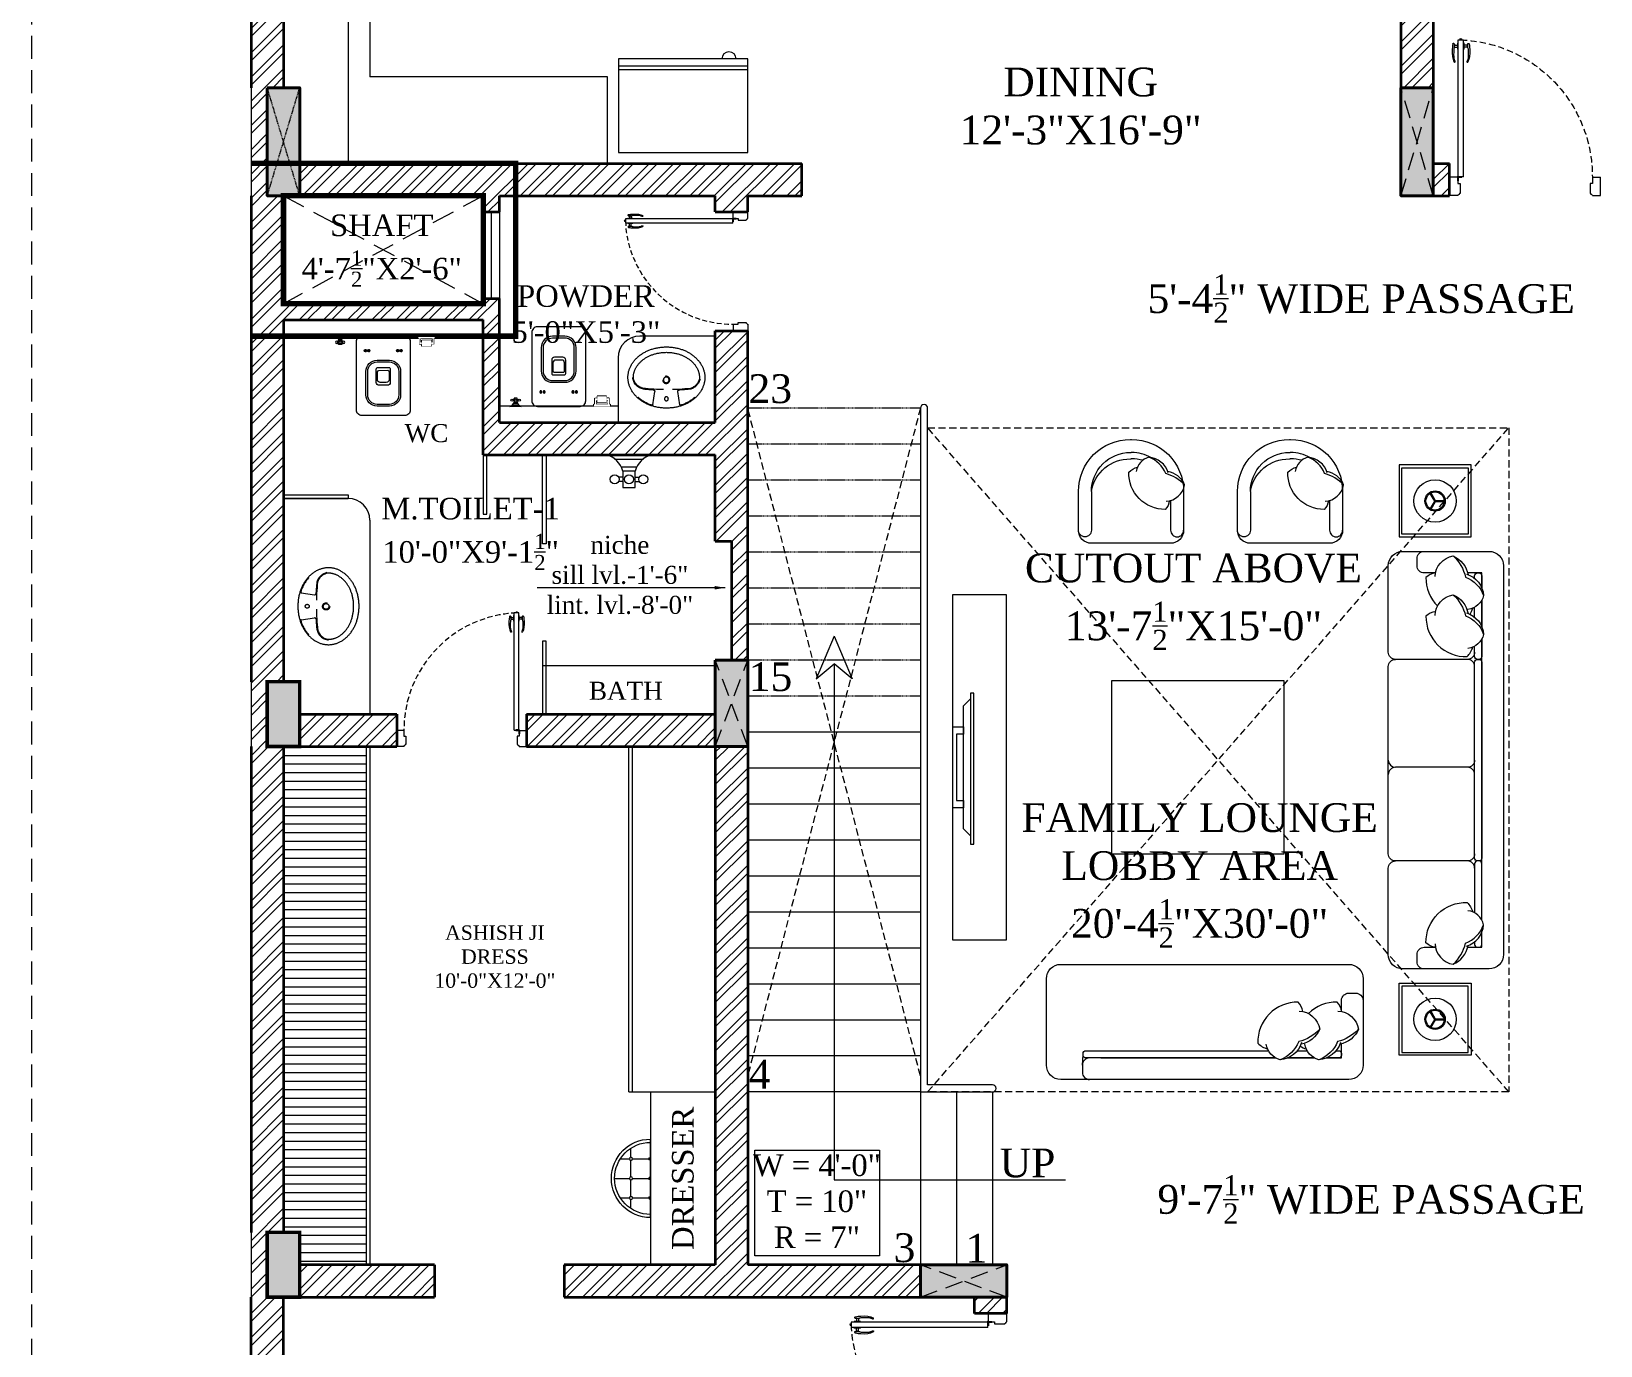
# Model space of a CAD drawing. Header units: inches. Extents: x -61 to 4103, y -308 to 989.
# Drawn here: x -61.1 to 375, y 253.7 to 618.9 of the extents above; entities that cross this region are included whole.
import ezdxf

# ---------------------------------------------------------------- set-up
doc = ezdxf.new("R2010")
doc.units = ezdxf.units.IN
doc.set_wipeout_variables(frame=1)
for name, pattern in [('$0$$0$$0$HIDDEN', [9.525, 6.35, -3.175]), ('$2$$0$HIDDEN', [0.375, 0.25, -0.125]), ('AR-01-R0-COLUMN LAYOUT$0$$0$HIDDEN', [0.375, 0.25, -0.125]), ('AR-01-R0-COLUMN LAYOUT$0$$2$$0$HIDDEN', [0.375, 0.25, -0.125]), ('AR-01-R0-COLUMN LAYOUT$0$HIDDEN', [9.525, 6.35, -3.175]), ('HIDDEN', [0.375, 0.25, -0.125])]:
    doc.linetypes.add(name, pattern=pattern)
doc.layers.get('0').update_dxf_attribs({"lineweight": 0})
for name, color, linetype, lineweight in [('A-DOOR', 34, 'Continuous', 13), ('A-FIXTURE', 30, 'Continuous', 13), ('A-HATCH', 8, 'Continuous', 0), ('A-HIDDEN', 8, '$2$$0$HIDDEN', 9), ('A-RAILING', 120, 'Continuous', 13), ('A-SITE TOP VIEW', 7, 'Continuous', 0), ('A-STAIR', 5, 'Continuous', 9), ('A-TEXT', 2, 'Continuous', 13), ('A-TEXT AREA', 2, 'Continuous', 13), ('A-WALL', 1, 'Continuous', 35), ('A-WINDOW', 4, 'Continuous', 9), ('AR-01-R0-COLUMN LAYOUT$0$A-COMMON WALL', 1, 'Continuous', 0), ('AR-01-R0-COLUMN LAYOUT$0$A-HIDDEN', 8, 'AR-01-R0-COLUMN LAYOUT$0$$2$$0$HIDDEN', 9), ('AR-01-R0-COLUMN LAYOUT$0$S-BEAM PLINTH', 3, 'AR-01-R0-COLUMN LAYOUT$0$HIDDEN', 9), ('AR-01-R0-COLUMN LAYOUT$0$S-COLUMN FIRST FLOOR', 6, 'Continuous', 40), ('AR-01-R0-COLUMN LAYOUT$0$S-COLUMN GROUND FLOOR', 6, 'Continuous', 40), ('AR-01-R0-COLUMN LAYOUT$0$S-COLUMN HATCH FIRST FLOOR', 8, 'Continuous', 9), ('AR-01-R0-COLUMN LAYOUT$0$S-COLUMN HATCH GROUND FLOOR', 8, 'Continuous', 9), ('AR-01-R0-COLUMN LAYOUT$0$S-COLUMN HATCH SECOND FLOOR', 8, 'Continuous', 9), ('AR-01-R0-COLUMN LAYOUT$0$S-COLUMN S.F. HIDDEN', 8, 'AR-01-R0-COLUMN LAYOUT$0$$0$HIDDEN', 9), ('AR-01-R0-COLUMN LAYOUT$0$S-COLUMN TERRACE FLOOR HIDDEN', 8, 'AR-01-R0-COLUMN LAYOUT$0$$0$HIDDEN', 9)]:
    doc.layers.add(name, color=color, linetype=linetype, lineweight=lineweight)
doc.layers.add('A-FURNITURE', color=35, linetype='Continuous', lineweight=13, true_color=0xab6a54)
doc.styles.get("Standard").update_dxf_attribs({"font": 'arial.ttf', "height": 9})
doc.styles.add('STYLE1', font='romantic.ttf', dxfattribs={"height": 6})
doc.dimstyles.get("Standard").update_dxf_attribs({"dimtxt": 18, "dimasz": 6, "dimexe": 0, "dimexo": 6, "dimgap": 0.09, "dimtad": 0, "dimtih": 1, "dimtoh": 1, "dimdec": 1, "dimzin": 0, "dimdsep": 46, "dimlunit": 4, "dimtxsty": 'Standard', "dimblk": 'OBLIQUE', "dimcen": 0.09, "dimclrd": 256, "dimclre": 256, "dimclrt": 256, "dimadec": 0, "dimazin": 0, "dimtfac": 1, "dimtdec": 1, "dimtofl": 0, "dimtmove": 1, "dimatfit": 3, "dimfxl": 1, "dimtolj": 1, "dimtzin": 0, "dimlwd": -1, "dimlwe": -1, "dimarcsym": 0})

# ---------------------------------------------------------------- blocks, each defined once
blk = doc.blocks.new('handle_')
for p, q in [((-0.75, 0), (0.75, 0)), ((-3.84, -0.87), (-3.85, -0.92)), ((-0.75, -0.13), (-0.75, 0)), ((-0.75, -0.13), (0.75, -0.13)), ((-0.31, -0.13), (-0.31, -0.13)), ((0.3, -0.96), (-0.3, -0.96)), ((-0.29, -0.15), (0.29, -0.15)), ((-0.25, -0.9), (-0.25, -0.15)), ((-0.25, -0.9), (0.25, -0.9)), ((0.25, -0.9), (0.25, -0.15)), ((0.3, -0.96), (0.34, -0.95)), ((0.31, -0.13), (0.31, -0.13)), ((0.65, -1.05), (0.65, -1.23)), ((0.75, -0.13), (0.75, 0))]:
    blk.add_line(p, q)
for centre, radius, start, end in [((-3.78, -0.93), 0.0769, 167.6781, 262.0686), ((-3.77, -0.88), 0.0769, 88.2493, 167.6781), ((-0.3, -1.42), 0.464, 90.2821, 130.7273), ((-0.29, -0.13), 0.0185, 180, 270), ((-0.25, -0.96), 0.0532, 90, 180), ((0.25, -0.96), 0.0532, 0, 90), ((0.29, -0.13), 0.0185, 270, 360), ((0.42, -1.42), 0.478, 67.3956, 98.7522), ((0.57, -1.23), 0.0769, 278.1759, 360), ((0.57, -1.05), 0.0769, 360, 67.3956)]:
    blk.add_arc(centre, radius, start, end)
for points, knots in [([(0.58, -1.31), (0.24, -1.36), (-0.53, -1.5), (-2.81, -1.58), (-3.62, -1.04), (-3.78, -1.01), (-3.79, -1.01)], [0.064651, 0.064651, 0.064651, 0.064651, 0.450521, 1.832326, 2.246212, 2.27179, 2.27179, 2.27179, 2.27179]), ([(-0.6, -1.07), (-0.61, -1.07), (-0.62, -1.07), (-0.77, -1.09), (-0.93, -1.1), (-2.42, -1.12), (-2.75, -1.11), (-3.06, -1.04), (-3.11, -1.02), (-3.21, -0.99), (-3.25, -0.97), (-3.37, -0.91), (-3.43, -0.88), (-3.56, -0.84), (-3.61, -0.82), (-3.7, -0.81), (-3.73, -0.81), (-3.77, -0.81)], [0.667145, 0.667145, 0.667145, 0.667145, 0.681098, 0.681098, 1.004571, 1.004571, 1.651515, 1.651515, 1.812419, 1.812419, 1.988171, 1.988171, 2.163922, 2.163922, 2.251194, 2.251194, 2.323653, 2.323653, 2.323653, 2.323653])]:
    blk.add_open_spline(points, degree=3, knots=knots)
blk = doc.blocks.new("d3'")
at = {"layer": 'A-DOOR'}
for p, q in [((-2.58, 37.09), (-2.58, 37.43)), ((-3.36, 4.49), (-3.36, 37.09)), ((-2.11, 37.09), (-3.36, 37.09)), ((-2.11, 4.49), (-2.11, 37.09)), ((-36, 0), (-36, 4.4)), ((-34.03, 4.4), (-36, 4.4)), ((-34.03, 4.4), (-34.03, 2.9)), ((-3.36, 4.49), (-2.11, 4.49)), ((-2.03, 4.4), (-2.03, 2.9)), ((-2, 4.4), (0, 4.4)), ((-0.75, 4.4), (-0.75, 4.4)), ((-0.75, 4.4), (-0.75, 4.4)), ((0, 0), (0, 4.4)), ((-34.03, 0), (-36, 0)), ((-34.03, 2.9), (-33.53, 2.9)), ((-34.03, 0.14), (-34.03, 0)), ((-33.53, 0.5), (-33.67, 0.5)), ((-33.53, 2.9), (-33.53, 0.5)), ((-2.03, 2.9), (-2.53, 2.9)), ((-2.53, 2.9), (-2.53, 0.5)), ((-2.53, 0.5), (-2.4, 0.5)), ((-2.03, 0.14), (-2.03, 0)), ((-2.03, 0), (0, 0))]:
    blk.add_line(p, q, dxfattribs=at)
at = {"layer": 'A-DOOR', "lineweight": -3}
for p, q in [((-35.5, 4.4), (-35.5, 4.4)), ((-2.08, 4.49), (-2.95, 4.49)), ((-2.95, 4.47), (-2.95, 4.49)), ((-2.08, 4.47), (-2.95, 4.47)), ((-2.02, 4.41), (-2.02, 3.54)), ((-2, 4.41), (-2, 3.54)), ((-2.02, 3.54), (-2, 3.54))]:
    blk.add_line(p, q, dxfattribs=at)
blk.add_circle((-2.02, 4.47), 0.0663, dxfattribs=at)
at = {"layer": 'A-DOOR'}
for centre, radius, start, end in [((-2.58, 37.09), 0.337, 90, 180), ((-34.03, 0.5), 0.362, 270, 0), ((-2.03, 0.5), 0.362, 180, 270)]:
    blk.add_arc(centre, radius, start, end, dxfattribs=at)
at = {"layer": 'A-DOOR', "linetype": 'HIDDEN', "ltscale": 6}
blk.add_arc((-1.47, 4.55), 32.56, 92.2361, 180.2684, dxfattribs=at)
at = {"layer": 'A-DOOR', "extrusion": (0, 0, -1), "zscale": -1, "rotation": 90}
blk.add_blockref('handle_', (3.36, 35.59), dxfattribs=at)
at = {"layer": 'A-DOOR', "rotation": 90}
blk.add_blockref('handle_', (-2.11, 35.59), dxfattribs=at)
blk = doc.blocks.new('A$C60161C00')
for p, q in [((5.45, 19.29), (5.45, 16.78)), ((10.89, 21.79), (10.89, 0)), ((10.89, 20.9), (10.89, 16.78)), ((2.5, 16.34), (5.01, 16.34)), ((5.45, 15.9), (5.45, 11.33)), ((5.88, 16.34), (10.46, 16.34)), ((10.89, 15.9), (10.89, 11.33)), ((0.89, 10.89), (5.01, 10.89)), ((5.45, 10.46), (5.45, 5.88)), ((5.88, 10.89), (10.46, 10.89)), ((10.89, 10.46), (10.89, 5.88)), ((2.5, 5.45), (5.01, 5.45)), ((5.45, 5.01), (5.45, 2.5)), ((5.88, 5.45), (10.46, 5.45)), ((10.89, 5.01), (10.89, 0.89))]:
    blk.add_line(p, q)
for centre in [(5.45, 16.34), (5.45, 10.89), (5.45, 5.45)]:
    blk.add_circle(centre, 0.436)
for centre, radius in [((10.89, 10.89), 10.89), ((10.89, 10.89), 10.01), ((10.89, 16.34), 0.436), ((10.89, 10.89), 0.436), ((10.89, 5.45), 0.436)]:
    blk.add_arc(centre, radius, 90, 270)
blk = doc.blocks.new('A$C067A41F5')
for p, q in [((117, 200.6), (116.81, 197.6)), ((19, 187.99), (16.18, 187.99)), ((19, 187.73), (16.18, 187.73)), ((18.89, 187.92), (20.3, 190.37)), ((18.89, 187.8), (20.3, 185.35)), ((19.11, 187.8), (20.52, 190.24)), ((19.11, 187.92), (20.52, 185.48)), ((19, 43.99), (16.18, 43.99)), ((19, 43.73), (16.18, 43.73)), ((18.89, 43.92), (20.3, 46.37)), ((18.89, 43.8), (20.3, 41.35)), ((19.11, 43.8), (20.52, 46.24)), ((19.11, 43.92), (20.52, 41.48))]:
    blk.add_line(p, q)
for points in [[(127, 176.6, -0.414214), (123, 172.6), (123, 172.6, 0.317837), (123, 172.6, -0.414214), (123, 172.6), (123, 172.6, 1.186185), (123, 172.6, -0.414214), (123, 172.6), (43, 172.6, -0.414214), (39, 176.6), (39, 200.6, -0.414214), (43, 204.6), (123, 204.6, -0.414214), (127, 200.6)], [(28, 173.86, -0.414214), (32, 169.86), (32, 145.86, -0.414214), (30, 143.86, -0.414214), (32, 141.86), (32, 89.86, -0.414214), (30, 87.86, -0.414214), (32, 85.86), (32, 61.86, -0.414214), (28, 57.86), (4, 57.86, -0.414214), (0, 61.86), (0, 169.86, -0.414214), (4, 173.86)], [(6, 88.66), (6, 143.06, -0.414214), (6.8, 143.86), (7.2, 143.86, -0.414214), (8, 143.06), (8, 88.66, -0.414214), (7.2, 87.86), (6.8, 87.86, -0.414214)]]:
    blk.add_lwpolyline(points, format="xyb", close=True)
for points in [[(111.9, 198.6), (115, 198.6, 0.414214), (117, 200.6), (117, 202.6, 0.414214), (115, 204.6)], [(40.27, 190.62, -0.14773), (46.12, 194.06, -0.213343), (51.28, 199.1, -0.178662)], [(46.53, 196.6), (45.8, 196.6, -0.414214), (45, 197.4), (45, 197.8, -0.414214), (45.8, 198.6)], [(49.21, 198.6), (45, 198.6), (45, 194.67, -0.414214)], [(45.31, 194.33, -0.306663), (51.28, 199.1, -0.30633), (55.17, 194.75, 0.872847)], [(45.8, 198.6), (49.21, 198.6, -0.414214)], [(51.05, 190.62, -0.14773), (56.89, 194.06, -0.213343), (62.05, 199.1, -0.178662)], [(52.53, 198.6), (59.98, 198.6, -0.414214)], [(57.3, 196.6), (54.55, 196.6, -0.414214)], [(56.08, 194.33, -0.306663), (62.05, 199.1, -0.30633), (65.95, 194.75, 0.872847)], [(63.31, 198.6), (116.01, 198.6, -0.414214), (116.81, 197.8), (116.81, 197.4, -0.414214), (116.01, 196.6), (65.32, 196.6, -0.414214)], [(46, 185.58, -0.356772), (40.27, 190.62, -0.249542), (45.47, 194.78, 9.61688)], [(56.78, 185.58, -0.356772), (51.05, 190.62, -0.249542), (56.24, 194.78, 9.61688)], [(56.48, 195.32, 0.071865), (54.8, 196.1, -7.115464)], [(55.77, 185.7, 0.165541), (57.01, 183.06, 0.425989), (68.24, 194.52, 0.121523), (65.57, 196.1, -7.115464)], [(45, 185.7), (45, 182.6, -0.414214), (43, 180.6), (41, 180.6, -0.414214), (39, 182.6)], [(45, 185.7, 0.165541), (46.23, 183.06, 0.200231), (54.17, 186.28, 0.121523)], [(13.98, 172.59, 0.14773), (10.54, 166.74, 0.213343), (5.5, 161.58)], [(19.02, 166.86, 0.356772), (13.98, 172.59, 0.249542), (9.83, 167.4)], [(22, 173.86, -0.414214), (24, 171.86), (24, 169.86, -0.414214), (22, 167.86), (18.9, 167.86)], [(10.27, 167.55, 0.306663), (5.5, 161.58, 0.30633), (9.86, 157.69)], [(8, 166.33), (8, 167.06, 0.414214), (7.2, 167.86), (6.8, 167.86, 0.414214), (6, 167.06)], [(6, 167.06), (6, 163.65, 0.412535)], [(18.9, 167.86, -0.165541), (21.54, 166.63, -0.425989), (10.09, 155.4, -0.121523), (8.51, 158.06)], [(6, 160.33), (6, 144.66, 0.414214), (6.8, 143.86), (7.2, 143.86, 0.414214), (8, 144.66), (8, 158.31, 0.412652)], [(8, 145.86, 0.414214), (10, 143.86), (30, 143.86, 0.415249)], [(8, 141.86, -0.414214), (10, 143.86)], [(8, 119.86, 0.414214), (10, 117.86)], [(8, 115.86, -0.414214), (10, 117.86), (30, 117.86, -0.41732)], [(6, 82.17), (6, 87.06, -0.414214), (6.8, 87.86), (7.2, 87.86, -0.414214), (8, 87.06), (8, 84.18, -0.126313)], [(8, 89.86, 0.414214), (10, 87.86)], [(8, 85.86, -0.414214), (10, 87.86), (30, 87.86, -0.41732)], [(10.27, 74.95, -0.306663), (5.5, 80.91, -0.30633), (9.86, 84.81)], [(18.9, 74.63, 0.165541), (21.54, 75.87, 0.425989), (10.09, 87.1, 0.121523), (8.51, 84.43)], [(13.98, 69.91, -0.14773), (10.54, 75.75, -0.213343), (5.5, 80.91)], [(6, 71.4), (6, 78.84, -0.414747)], [(8, 76.16), (8, 73.41, -0.414599)], [(9.29, 75.34, 0.071865), (8.51, 73.66)], [(19.02, 75.64, -0.356772), (13.98, 69.91, -0.249542), (9.83, 75.1)], [(10.27, 64.17, -0.306663), (5.5, 70.14, -0.30633), (9.86, 74.03)], [(13.98, 59.13, -0.14773), (10.54, 64.98, -0.213343), (5.5, 70.14)], [(18.9, 63.86, 0.165541), (21.54, 65.09, 0.200231), (18.32, 73.03)], [(6, 68.07), (6, 63.86), (9.93, 63.86, -0.414352)], [(6, 64.66), (6, 68.07, -0.414469)], [(8, 65.39), (8, 64.66, -0.414214), (7.2, 63.86), (6.8, 63.86, -0.414214), (6, 64.66)], [(19.02, 64.86, -0.356772), (13.98, 59.13, -0.249542), (9.83, 64.33)], [(18.9, 63.86), (22, 63.86, -0.414214), (24, 61.86), (24, 59.86, -0.414214), (22, 57.86)], [(59.31, 55.62), (70.31, 55.62, -0.414214), (73.91, 52.01), (73.91, 41.19, -0.414214), (59.49, 26.77), (59.31, 26.77), (59.13, 26.77, -0.414214), (44.7, 41.19), (44.7, 52.01, -0.414214), (48.31, 55.62), (59.31, 55.62)], [(48.31, 43.72), (48.31, 52.01, 0.414214), (46.5, 53.81), (46.5, 53.81, 0.414214), (44.7, 52.01)], [(70.31, 41.19), (70.31, 52.01, -0.414214), (72.11, 53.81), (72.11, 53.81, -0.414214), (73.91, 52.01)], [(103.49, 55.62), (114.49, 55.62, -0.414214), (118.1, 52.01), (118.1, 41.19, -0.414214), (103.67, 26.77), (103.49, 26.77), (103.31, 26.77, -0.414214), (88.88, 41.19), (88.88, 52.01, -0.414214), (92.49, 55.62), (103.49, 55.62)], [(92.49, 43.72), (92.49, 52.01, 0.414214), (90.69, 53.81), (90.69, 53.81, 0.414214), (88.88, 52.01)], [(114.49, 41.19), (114.49, 52.01, -0.414214), (116.29, 53.81), (116.29, 53.81, -0.414214), (118.1, 52.01)], [(49.57, 43.92, 0.356772), (44.41, 39.37, 0.249542), (49.09, 35.63, -9.61688)], [(48.66, 43.81, -0.165541), (49.78, 46.19, -0.425989), (59.91, 35.86, -0.121523), (57.5, 34.44, 7.115464)], [(93.75, 43.92, 0.356772), (88.59, 39.37, 0.249542), (93.27, 35.63, -9.61688)], [(92.85, 43.81, -0.165541), (93.96, 46.19, -0.425989), (104.09, 35.86, -0.121523), (101.69, 34.44, 7.115464)], [(44.41, 39.37, 0.14773), (49.68, 36.27, 0.213343), (54.33, 31.73, 0.178662)], [(70.31, 41.19, -0.372719), (59.49, 32.18), (59.31, 32.18)], [(70.31, 41.19, -0.414214), (59.49, 30.37), (59.31, 30.37)], [(88.59, 39.37, 0.14773), (93.86, 36.27, 0.213343), (98.51, 31.73, 0.178662)], [(114.49, 41.19, -0.372719), (103.67, 32.18), (103.49, 32.18)], [(114.49, 41.19, -0.414214), (103.67, 30.37), (103.49, 30.37)], [(48.95, 36.03, 0.306663), (54.33, 31.73, 0.30633), (57.84, 35.65, -0.872847)], [(93.13, 36.03, 0.306663), (98.51, 31.73, 0.30633), (102.02, 35.65, -0.872847)], [(53.76, 31.8, 0.130591), (59.13, 30.37), (59.31, 30.37)], [(56.05, 32.56, 0.072384), (59.13, 32.18), (59.31, 32.18)], [(97.94, 31.8, 0.130591), (103.31, 30.37), (103.49, 30.37)], [(100.23, 32.56, 0.072384), (103.31, 32.18), (103.49, 32.18)]]:
    blk.add_lwpolyline(points, format="xyb")
for points in [[(29, 197.86), (29, 177.86), (9, 177.86), (9, 197.86)], [(28.2, 178.66), (28.2, 197.06), (9.8, 197.06), (9.8, 178.66)], [(108.92, 93.86), (108.92, 141.86), (60.92, 141.86), (60.92, 93.86)], [(29, 33.86), (29, 53.86), (9, 53.86), (9, 33.86)], [(28.2, 53.06), (28.2, 34.66), (9.8, 34.66), (9.8, 53.06)]]:
    blk.add_lwpolyline(points, close=True)
for points in [[(59.98, 198.6), (52.53, 198.6)], [(111.9, 198.6), (63.31, 198.6)], [(9.93, 167.86), (6, 167.86), (6, 163.65)], [(6, 160.33), (6, 82.17)], [(6, 78.84), (6, 71.4)]]:
    blk.add_lwpolyline(points)
for centre, radius in [((19, 187.86), 5.9), ((19, 187.86), 2.82), ((19, 187.86), 2.53), ((19, 43.86), 5.9), ((19, 43.86), 2.82), ((19, 43.86), 2.53)]:
    blk.add_circle(centre, radius)
for centre, start, end in [((30, 119.86), 270, 0), ((30, 115.86), 0, 90)]:
    blk.add_arc(centre, 2, start, end)
blk = doc.blocks.new('AK-BASE PLANS$0$$0$$0$aalisie dot')
at = {"ltscale": 0.6}
for p, q in [((326403.3, 156595.6), (326409.2, 156595.6)), ((326406.4, 156598.9), (326406.4, 156592.2)), ((326410.4, 156595.6), (326416.4, 156595.6)), ((326413.6, 156598.9), (326413.6, 156592.2)), ((326472.3, 156595.6), (326478.3, 156595.6)), ((326475.4, 156598.9), (326475.4, 156592.2)), ((326479.5, 156595.6), (326485.4, 156595.6)), ((326482.6, 156598.9), (326482.6, 156592.2))]:
    blk.add_line(p, q, dxfattribs=at)
for points in [[(326399.1, 156626.5), (326490.5, 156626.5, -0.414214), (326502.5, 156614.5), (326502.5, 156468.6, -0.414214), (326490.5, 156456.6), (326399.1, 156456.6, -0.414214), (326387.1, 156468.6), (326387.1, 156614.5, -0.414214)], [(326431.4, 156575.1), (326457.7, 156575.1, -0.414214), (326481.7, 156551.1), (326481.7, 156500.8, -0.414214), (326457.7, 156476.8), (326431.4, 156476.8, -0.414214), (326407.4, 156500.8), (326407.4, 156551.1, -0.414214)], [(326431.4, 156571.3), (326457.7, 156571.3, -0.414214), (326477.9, 156551.1), (326477.9, 156500.8, -0.414214), (326457.7, 156480.7), (326431.4, 156480.7, -0.414214), (326411.3, 156500.8), (326411.3, 156551.1, -0.414214)], [(326432.7, 156559.4), (326456.6, 156559.4, -0.414214), (326459.6, 156556.4), (326459.6, 156527.5, -0.414214), (326453.6, 156521.5), (326435.7, 156521.5, -0.414214), (326429.7, 156527.5), (326429.7, 156556.4, -0.414214)], [(326435.1, 156553.4), (326454.1, 156553.5, -0.415414), (326457.1, 156550.5), (326457.1, 156533.6, -0.413014), (326451.1, 156527.6), (326438.1, 156527.6, -0.415414), (326432.1, 156533.6), (326432.1, 156550.4, -0.413014)]]:
    blk.add_lwpolyline(points, format="xyb", close=True, dxfattribs=at)
for centre in [(326406.4, 156595.6), (326413.6, 156595.6), (326475.4, 156595.6), (326482.6, 156595.6)]:
    blk.add_circle(centre, 2.41, dxfattribs=at)
blk = doc.blocks.new('AK-BASE PLANS$0$$0$$0$Health Faucet-plan')
for p, q in [((0, 50.8), (69.9, 50.8)), ((12.5, 44.4), (57.4, 44.4)), ((47.1, 31.7), (22.9, 31.7)), ((25.4, 15.9), (19.1, 15.9)), ((25.4, 9.5), (19.1, 9.5)), ((44.4, 15.9), (50.8, 15.9)), ((44.4, 9.5), (50.8, 9.5))]:
    blk.add_line(p, q)
blk.add_lwpolyline([(25.4, 25.4), (25.4, 0), (44.4, 0), (44.4, 25.4)], close=True)
for centre in [(12.7, 12.7), (34.9, 12.7), (57.2, 12.7)]:
    blk.add_circle(centre, 7.1)
for centre, start, end in [((-9.5, 15.9), 15.2551, 74.7449), ((79.4, 15.9), 105.2551, 164.7449)]:
    blk.add_arc(centre, 36.2, start, end)
blk = doc.blocks.new('AK-BASE PLANS$0$$0$$0$A$C0BFF59D6')
for p, q in [((19, 141), (75, 141)), ((56, 131), (19, 131)), ((56, 19), (19, 19)), ((19, 9), (75, 9)), ((56, 122), (56, 131)), ((75, 122), (56, 122)), ((56, 28), (56, 19)), ((75, 28), (56, 28)), ((61, 122), (61, 118)), ((61, 32), (61, 28)), ((71, 122), (71, 118)), ((71, 32), (71, 28)), ((75, 141), (75, 122)), ((75, 9), (75, 28))]:
    blk.add_line(p, q)
for points in [[(19, 150), (0, 150), (0, 0), (19, 0)], [(93, 32), (38, 32), (38, 118), (93, 118)]]:
    blk.add_lwpolyline(points, close=True)
at = {"linetype": 'Continuous'}
blk.add_wipeout([(19, 9), (75, 9), (75, 28), (71, 28), (71, 32), (93, 32), (93, 118), (38, 118), (38, 32), (61, 32), (61, 28), (56, 28), (56, 19), (19, 19), (19, 131), (56, 131), (56, 122), (61, 122), (61, 118), (71, 118), (71, 122), (75, 122), (75, 141), (19, 141), (19, 150), (0, 150), (0, 0), (19, 0)], dxfattribs=at)
blk = doc.blocks.new('AK-BASE PLANS$0$$0$$0$WA. CLOSET')
at = {"ltscale": 0.7, "extrusion": (0, 0, -1)}
for name, p, xscale, yscale, zscale, rotation in [('AK-BASE PLANS$0$$0$$0$A$C0BFF59D6', (604390.94, 687904.28), 0.0299828199204082, 0.0299828199204082, -0.0299828199204082, 359.9999767286116), ('AK-BASE PLANS$0$$0$$0$aalisie dot', (624743.16, 645475.92), 0.1299411421641707, 0.1299411421641707, -0.1299411421641707, 90)]:
    blk.add_blockref(name, p, dxfattribs=dict(at, xscale=xscale, yscale=yscale, zscale=zscale, rotation=rotation))
at = {"ltscale": 0.7, "xscale": 0.0449742297225058, "yscale": 0.0449742297225058, "zscale": 0.0449742297225058, "rotation": 270}
blk.add_blockref('AK-BASE PLANS$0$$0$$0$Health Faucet-plan', (-604393.22, 687884.1), dxfattribs=at)
blk = doc.blocks.new('DC XVS')
at = {"linetype": 'HIDDEN', "ltscale": 20}
blk.add_lwpolyline([(42965.79, -4769.5, -0.120605), (42968.95, -4770.26, -0.10507), (42971.81, -4772.61, -0.088649), (42973.64, -4775.97, -0.079738), (42974.32, -4780.16, -0.079738), (42973.66, -4784.36, -0.088649), (42971.85, -4787.73, -0.10507), (42968.99, -4790.09, -0.120605), (42965.84, -4790.87, -0.120605), (42962.69, -4790.11, -0.10507), (42959.82, -4787.75, -0.088649), (42958, -4784.39, -0.079738), (42957.32, -4780.2, -0.079738), (42957.98, -4776.01, -0.088649), (42959.79, -4772.64, -0.10507), (42962.65, -4770.27, -0.120605)], format="xyb", close=True, dxfattribs=at)
for points in [[(42966.19, -4789.36, -0.017243), (42965.84, -4789.37, -0.120605), (42963.38, -4788.78, -0.10507), (42961, -4786.82, -0.088649), (42959.42, -4783.92, -0.079738), (42958.82, -4780.2, -0.079738), (42959.41, -4776.48, -0.088649), (42960.97, -4773.57, -0.10507), (42963.34, -4771.6, -0.120605), (42965.8, -4771, -0.120605)], [(42971.32, -4772.31, -0.016805), (42971.7, -4772.76, -0.092161), (42973.52, -4776.2, -0.435128), (42973.39, -4776.43), (42969.68, -4776.98, -0.396344), (42969.27, -4776.55, 0.011856), (42969.06, -4773.81, 0.340407), (42965.81, -4770.81)], [(42971.32, -4788.06, 0.016805), (42971.7, -4787.61, 0.092161), (42973.52, -4784.17, 0.435128), (42973.39, -4783.93), (42969.68, -4783.39, 0.44775), (42969.3, -4783.66, -0.015365), (42969.02, -4786.93, -0.272514), (42966.23, -4789.54, -0.272514)]]:
    blk.add_lwpolyline(points, format="xyb", dxfattribs=at)
for centre, radius in [((42966.47, -4780.14), 0.991), ((42966.47, -4780.14), 0.789), ((42971.72, -4780.18), 0.542)]:
    blk.add_circle(centre, radius, dxfattribs=at)
for centre, radius, start, end in [((42965.51, -4774.37), 3.38, 1.2814, 85.1225), ((42908.69, -4780.33), 60.51, 353.7877, 5.7231), ((42965.4, -4785.87), 3.58, 282.7297, 343.7047)]:
    blk.add_arc(centre, radius, start, end, dxfattribs=at)
blk = doc.blocks.new('A$C06385EDA')
at = {"color": 2}
for p, q in [((0, 10), (4.17, 5)), ((11.84, 5), (0, 10)), ((0, 0), (4.17, 5)), ((11.84, 5), (0, 0))]:
    blk.add_line(p, q, dxfattribs=at)
blk = doc.blocks.new('_Oblique')
at = {"color": 0, "linetype": 'ByBlock', "lineweight": -2}
blk.add_line((-0.5, -0.5), (0.5, 0.5), dxfattribs=at)
blk = doc.blocks.new('ETJD')
at = {"layer": 'A-FIXTURE'}
for p, q in [((35.92, 0), (0, 0)), ((0, 0), (0, -26)), ((35.92, -26), (35.92, 0)), ((35.92, -2), (0, -2)), ((35.92, -3), (0, -3)), ((0, -26), (35.92, -26))]:
    blk.add_line(p, q, dxfattribs=at)
blk.add_arc((30.71, 0), 2, 0, 180, dxfattribs=at)

msp = doc.modelspace()

# ---------------------------------------------------------------- hatches: boundary and pattern name
at = {"layer": 'A-FURNITURE'}
h = msp.add_hatch(dxfattribs=at)
h.set_pattern_fill('ANSI31', color=256, scale=0.75, angle=135)
h.set_pattern_definition([(180, (-732.8932, -689.5633), (-4e-16, -2.38125), [])])
edge = h.paths.add_edge_path()
edge.add_line((9, 420.19), (32, 420.19))
edge.add_line((32, 420.19), (32, 276.19))
edge.add_line((32, 276.19), (13.5, 276.19))
edge.add_line((13.5, 276.19), (13.5, 285.19))
edge.add_line((13.5, 285.19), (9, 285.19))
edge.add_line((9, 285.19), (9, 420.19))
at = {"layer": 'A-HATCH'}
h = msp.add_hatch(dxfattribs=at)
h.set_pattern_fill('ANSI32', color=256, scale=0.5)
h.paths.add_polyline_path([(328.5, 783.19), (319.5, 783.19), (319.5, 603.19), (328.5, 603.19)])
h = msp.add_hatch(dxfattribs=at)
h.set_pattern_fill('ANSI32', color=256, scale=0.5)
h.paths.add_polyline_path([(13.5, 582.19), (153, 582.19), (153, 573.19), (138, 573.19), (138, 568.69), (129, 568.69), (129, 573.19), (69, 573.19), (69, 568.69), (64.5, 568.69), (64.5, 573.19), (13.5, 573.19)])
h = msp.add_hatch(dxfattribs=at)
h.set_pattern_fill('ANSI32', color=256, scale=0.5)
h.paths.add_polyline_path([(333, 582.19), (328.5, 582.19), (328.5, 573.19), (333, 573.19)])
h = msp.add_hatch(dxfattribs=at)
h.set_pattern_fill('ANSI32', color=256, scale=0.5)
h.paths.add_polyline_path([(40.5, 429.19), (13.5, 429.19), (13.5, 420.19), (40.5, 420.19)])
h = msp.add_hatch(dxfattribs=at)
h.set_pattern_fill('ANSI32', color=256, scale=0.5)
h.paths.add_polyline_path([(129, 429.19), (76.5, 429.19), (76.5, 420.19), (129, 420.19)])
h = msp.add_hatch(dxfattribs=at)
h.set_pattern_fill('ANSI32', color=256, scale=0.5)
h.paths.add_polyline_path([(138, 420.19), (129, 420.19), (129, 276.19), (87, 276.19), (87, 267.19), (186, 267.19), (186, 276.19), (138, 276.19)])
h = msp.add_hatch(dxfattribs=at)
h.set_pattern_fill('ANSI32', color=256, scale=0.5)
h.paths.add_polyline_path([(51, 276.19), (13.5, 276.19), (13.5, 267.19), (51, 267.19)])
h = msp.add_hatch(dxfattribs=at)
h.set_pattern_fill('ANSI32', color=256, scale=0.5)
h.paths.add_polyline_path([(210, 267.19), (201, 267.19), (201, 262.69), (210, 262.69)])
at = {"layer": 'AR-01-R0-COLUMN LAYOUT$0$S-COLUMN HATCH FIRST FLOOR', "linetype": 'ByBlock'}
h = msp.add_hatch(color=256, dxfattribs=at)
h.dxf.hatch_style = 1
h.paths.add_polyline_path([(4.5, 603.19), (13.5, 603.19), (13.5, 573.19), (4.5, 573.19)])
h = msp.add_hatch(color=256, dxfattribs=at)
h.dxf.hatch_style = 1
h.paths.add_polyline_path([(319.5, 603.19), (328.5, 603.19), (328.5, 573.19), (319.5, 573.19)])
h = msp.add_hatch(color=256, dxfattribs=at)
h.dxf.hatch_style = 1
h.paths.add_polyline_path([(129, 444.19), (138, 444.19), (138, 420.19), (129, 420.19)])
h = msp.add_hatch(color=256, dxfattribs=at)
h.dxf.hatch_style = 1
h.paths.add_polyline_path([(4.5, 438.19), (13.5, 438.19), (13.5, 420.19), (4.5, 420.19)])
h = msp.add_hatch(color=256, dxfattribs=at)
h.dxf.hatch_style = 1
h.paths.add_polyline_path([(4.5, 285.19), (13.5, 285.19), (13.5, 267.19), (4.5, 267.19)], flags=17)
h = msp.add_hatch(color=256, dxfattribs=at)
h.dxf.hatch_style = 1
h.paths.add_polyline_path([(4.5, 285.19), (13.5, 285.19), (13.5, 267.19), (4.5, 267.19)], flags=17)
h = msp.add_hatch(color=256, dxfattribs=at)
h.dxf.hatch_style = 1
h.paths.add_polyline_path([(4.5, 285.19), (13.5, 285.19), (13.5, 267.19), (4.5, 267.19)])
h = msp.add_hatch(color=256, dxfattribs=at)
h.dxf.hatch_style = 1
h.paths.add_polyline_path([(186, 276.19), (210, 276.19), (210, 267.19), (186, 267.19)])
at = {"layer": 'AR-01-R0-COLUMN LAYOUT$0$S-COLUMN HATCH GROUND FLOOR', "linetype": 'ByBlock'}
for points in [[(13.5, 603.19), (4.5, 603.19), (4.5, 573.19), (13.5, 573.19)], [(319.5, 603.19), (328.5, 603.19), (328.5, 573.19), (319.5, 573.19)], [(138, 444.19), (129, 444.19), (129, 420.19), (138, 420.19)], [(13.5, 438.19), (4.5, 438.19), (4.5, 420.19), (13.5, 420.19)], [(13.5, 285.19), (4.5, 285.19), (4.5, 267.19), (13.5, 267.19)], [(210, 276.19), (186, 276.19), (186, 267.19), (210, 267.19)]]:
    msp.add_hatch(color=256, dxfattribs=at).paths.add_polyline_path(points)
at = {"layer": 'AR-01-R0-COLUMN LAYOUT$0$S-COLUMN HATCH SECOND FLOOR', "linetype": 'ByBlock'}
h = msp.add_hatch(color=256, dxfattribs=at)
h.dxf.hatch_style = 1
h.paths.add_polyline_path([(4.5, 603.19), (13.5, 603.19), (13.5, 573.19), (4.5, 573.19)])

# ---------------------------------------------------------------- linework, layer by layer
at = {"layer": 'A-FIXTURE'}
for p, q in [((33, 783.23), (33, 606.23)), ((27, 627.19), (27, 582.19)), ((99.08, 606.23), (33, 606.23)), ((99.08, 582.19), (99.08, 606.23)), ((129, 534.19), (108, 534.19)), ((102, 528.19), (102, 510.19)), ((102, 514.69), (69, 514.69)), ((9, 489.07), (27, 489.07)), ((33, 483.07), (33, 429.19)), ((81, 442.69), (129, 442.69)), ((81, 442.69), (81, 429.19))]:
    msp.add_line(p, q, dxfattribs=at)
at = {"layer": 'A-FIXTURE', "color": 4}
for points in [[(64.5, 501.19), (64.5, 484.69), (65.5, 484.69), (65.5, 501.19)], [(82, 501.19), (82, 476.44), (81, 476.44), (81, 501.19)], [(9, 490.07), (27, 490.07), (27, 489.07), (9, 489.07)], [(82, 429.19), (82, 449.44), (81, 449.44), (81, 429.19)]]:
    msp.add_lwpolyline(points, dxfattribs=at)
at = {"layer": 'A-FIXTURE'}
for centre, start, end in [((108, 528.19), 90, 180), ((27, 483.07), 0, 90)]:
    msp.add_arc(centre, 6, start, end, dxfattribs=at)
at = {"layer": 'A-FURNITURE'}
for p, q in [((32, 420.19), (32, 276.19)), ((33, 420.19), (33, 276.19)), ((105, 324.19), (105, 420.19)), ((106, 324.19), (106, 420.19)), ((105, 324.19), (129, 324.19)), ((111, 324.19), (111, 276.19))]:
    msp.add_line(p, q, dxfattribs=at)
for points in [[(195, 462.39), (209.85, 462.39), (209.85, 366.39), (195, 366.39)], [(199.89, 393), (200.87, 393), (200.87, 435), (199.89, 435)], [(197.93, 403.17), (195, 403.17), (195, 425.6), (197.93, 425.6), (197.93, 423.65), (195.98, 423.65), (195.98, 405.13), (197.93, 405.13)]]:
    msp.add_lwpolyline(points, close=True, dxfattribs=at)
msp.add_lwpolyline([(199.89, 433.43), (199.89, 395.34), (197.93, 397.3), (197.93, 431.47), (199.89, 433.43)], dxfattribs=at)
at = {"layer": 'A-HIDDEN', "linetype": '$0$$0$$0$HIDDEN'}
for p, q in [((9, 573.19), (64.5, 543.19)), ((64.5, 573.19), (9, 543.19))]:
    msp.add_line(p, q, dxfattribs=at)
at = {"layer": 'A-RAILING'}
msp.add_lwpolyline([(206, 326.19), (188, 326.19), (188, 514.19, 1), (186, 514.19), (186, 324.19), (206, 324.19, 1)], format="xyb", close=True, dxfattribs=at)
at = {"layer": 'A-SITE TOP VIEW', "const_width": 1.5}
msp.add_lwpolyline([(0, 534.19), (73.5, 534.19), (73.5, 582.19), (0, 582.19)], dxfattribs=at)
msp.add_lwpolyline([(64.5, 543.19), (64.5, 573.19), (9, 573.19), (9, 543.19)], close=True, dxfattribs=at)
at = {"layer": 'A-STAIR', "linetype": 'HIDDEN'}
for p, q in [((186, 514.19), (138, 514.19)), ((186, 504.19), (138, 504.19)), ((186, 494.19), (138, 494.19)), ((186, 484.19), (138, 484.19)), ((186, 474.19), (138, 474.19)), ((186, 464.19), (138, 464.19)), ((186, 454.19), (138, 454.19)), ((186, 444.19), (138, 444.19)), ((186, 434.19), (138, 434.19))]:
    msp.add_line(p, q, dxfattribs=at)
at = {"layer": 'A-STAIR'}
for p, q in [((186, 424.19), (138, 424.19)), ((186, 414.19), (138, 414.19)), ((186, 404.19), (138, 404.19)), ((186, 394.19), (138, 394.19)), ((186, 384.19), (138, 384.19)), ((186, 374.19), (138, 374.19)), ((186, 364.19), (138, 364.19)), ((186, 354.19), (138, 354.19)), ((186, 344.19), (138, 344.19)), ((186, 334.19), (138, 334.19)), ((186, 324.19), (138, 324.19)), ((186, 324.19), (186, 276.19)), ((196, 324.19), (196, 276.19)), ((206, 324.19), (206, 276.19))]:
    msp.add_line(p, q, dxfattribs=at)
at = {"layer": 'A-TEXT'}
msp.add_lwpolyline([(162, 443.19), (162, 299.78), (226.27, 299.78)], dxfattribs=at)
msp.add_lwpolyline([(140.01, 308.07), (174.59, 308.07), (174.59, 278.63), (140.01, 278.63)], close=True, dxfattribs=at)
at = {"layer": 'A-WALL'}
for p, q in [((0, 783.19), (0, 603.19)), ((9, 783.19), (9, 603.19)), ((319.5, 783.19), (319.5, 603.19)), ((328.5, 783.19), (328.5, 603.19)), ((13.5, 582.19), (153, 582.19)), ((153, 573.19), (153, 582.19)), ((328.5, 582.19), (333, 582.19)), ((333, 573.19), (333, 582.19)), ((0, 573.19), (0, 438.19)), ((9, 573.19), (9, 543.19)), ((13.5, 573.19), (64.5, 573.19)), ((64.5, 568.69), (64.5, 573.19)), ((69, 573.19), (129, 573.19)), ((69, 568.69), (69, 573.19)), ((129, 568.69), (129, 573.19)), ((138, 573.19), (153, 573.19)), ((138, 568.69), (138, 573.19)), ((328.5, 573.19), (333, 573.19)), ((64.5, 568.69), (69, 568.69)), ((129, 568.69), (138, 568.69)), ((9, 543.19), (64.5, 543.19)), ((64.5, 544.69), (69, 544.69)), ((64.5, 543.19), (64.5, 544.69)), ((69, 510.19), (69, 544.69)), ((9, 538.69), (9, 438.19)), ((9, 538.69), (64.5, 538.69)), ((9, 538.69), (64.5, 538.69)), ((64.5, 501.19), (64.5, 538.69)), ((129, 535.69), (138, 535.69)), ((129, 510.19), (129, 535.69)), ((138, 444.19), (138, 535.69)), ((69, 510.19), (129, 510.19)), ((64.5, 501.19), (129, 501.19)), ((129, 477.19), (129, 501.19)), ((129, 477.19), (133.5, 477.19)), ((133.5, 477.19), (133.5, 444.19)), ((13.5, 429.19), (40.5, 429.19)), ((40.5, 429.19), (40.5, 420.19)), ((76.5, 429.19), (129, 429.19)), ((76.5, 429.19), (76.5, 420.19)), ((0, 420.19), (0, 285.19)), ((9, 420.19), (9, 285.19)), ((13.5, 420.19), (40.5, 420.19)), ((76.5, 420.19), (129, 420.19)), ((129, 420.19), (129, 276.19)), ((138, 420.19), (138, 276.19)), ((51, 276.19), (13.5, 276.19)), ((51, 276.19), (51, 267.19)), ((129, 276.19), (87, 276.19)), ((87, 276.19), (87, 267.19)), ((186, 276.19), (138, 276.19)), ((0, 0), (0, 267.19)), ((9, 24), (9, 267.19)), ((13.5, 267.19), (51, 267.19)), ((87, 267.19), (186, 267.19)), ((201, 262.69), (201, 267.19)), ((210, 262.69), (210, 267.19)), ((210, 262.69), (201, 262.69))]:
    msp.add_line(p, q, dxfattribs=at)
at = {"layer": 'A-WINDOW'}
for p, q in [((64.5, 568.69), (64.5, 544.69)), ((66.75, 568.69), (66.75, 544.69)), ((69, 568.69), (69, 544.69))]:
    msp.add_line(p, q, dxfattribs=at)
at = {"layer": 'AR-01-R0-COLUMN LAYOUT$0$A-COMMON WALL'}
msp.add_line((0, 936.19), (0, 0), dxfattribs=at)
at = {"layer": 'AR-01-R0-COLUMN LAYOUT$0$A-HIDDEN', "ltscale": 8}
for p, q in [((186, 514.19), (138, 328.67)), ((186, 328.69), (138, 514.19)), ((349.5, 324.23), (188, 508.73)), ((188, 324.19), (349.5, 508.73)), ((188, 508.73), (349.5, 508.73)), ((349.5, 508.73), (349.5, 324.23)), ((349.5, 324.23), (188, 324.19))]:
    msp.add_line(p, q, dxfattribs=at)
at = {"layer": 'AR-01-R0-COLUMN LAYOUT$0$S-COLUMN FIRST FLOOR', "linetype": 'ByBlock'}
for points in [[(4.5, 603.19), (13.5, 603.19), (13.5, 573.19), (4.5, 573.19)], [(319.5, 603.19), (328.5, 603.19), (328.5, 573.19), (319.5, 573.19)], [(129, 444.19), (138, 444.19), (138, 420.19), (129, 420.19)], [(4.5, 438.19), (13.5, 438.19), (13.5, 420.19), (4.5, 420.19)], [(4.5, 285.19), (13.5, 285.19), (13.5, 267.19), (4.5, 267.19)], [(4.5, 285.19), (13.5, 285.19), (13.5, 267.19), (4.5, 267.19)], [(186, 276.19), (210, 276.19), (210, 267.19), (186, 267.19)]]:
    msp.add_lwpolyline(points, close=True, dxfattribs=at)
at = {"layer": 'AR-01-R0-COLUMN LAYOUT$0$S-COLUMN GROUND FLOOR', "linetype": 'ByBlock'}
for points in [[(4.5, 603.19), (13.5, 603.19), (13.5, 573.19), (4.5, 573.19)], [(319.5, 603.19), (328.5, 603.19), (328.5, 573.19), (319.5, 573.19)], [(129, 444.19), (138, 444.19), (138, 420.19), (129, 420.19)], [(4.5, 438.19), (13.5, 438.19), (13.5, 420.19), (4.5, 420.19)], [(4.5, 285.19), (13.5, 285.19), (13.5, 267.19), (4.5, 267.19)], [(4.5, 285.19), (13.5, 285.19), (13.5, 267.19), (4.5, 267.19)], [(186, 276.19), (210, 276.19), (210, 267.19), (186, 267.19)]]:
    msp.add_lwpolyline(points, close=True, dxfattribs=at)
at = {"layer": 'AR-01-R0-COLUMN LAYOUT$0$S-COLUMN S.F. HIDDEN', "ltscale": 20}
for p, q in [((328.5, 573.19), (319.5, 603.19)), ((319.5, 573.19), (328.5, 603.19)), ((129, 420.19), (138, 444.19)), ((138, 420.19), (129, 444.19)), ((186, 267.19), (210, 276.19)), ((210, 267.19), (186, 276.19))]:
    msp.add_line(p, q, dxfattribs=at)
for points in [[(319.5, 603.19), (328.5, 603.19), (328.5, 573.19), (319.5, 573.19)], [(129, 444.19), (138, 444.19), (138, 420.19), (129, 420.19)], [(4.5, 285.19), (13.5, 285.19), (13.5, 267.19), (4.5, 267.19)], [(186, 276.19), (210, 276.19), (210, 267.19), (186, 267.19)]]:
    msp.add_lwpolyline(points, close=True, dxfattribs=at)
at = {"layer": 'AR-01-R0-COLUMN LAYOUT$0$S-COLUMN S.F. HIDDEN', "ltscale": 20, "const_width": 1}
for points in [[(4.5, 438.19), (13.5, 438.19), (13.5, 420.19), (4.5, 420.19)], [(4.5, 285.19), (13.5, 285.19), (13.5, 267.19), (4.5, 267.19)]]:
    msp.add_lwpolyline(points, close=True, dxfattribs=at)
at = {"layer": 'AR-01-R0-COLUMN LAYOUT$0$S-COLUMN TERRACE FLOOR HIDDEN'}
for p, q in [((4.5, 573.19), (13.5, 603.19)), ((13.5, 573.19), (4.5, 603.19))]:
    msp.add_line(p, q, dxfattribs=at)
at = {"layer": 'AR-01-R0-COLUMN LAYOUT$0$S-COLUMN TERRACE FLOOR HIDDEN', "ltscale": 25}
msp.add_lwpolyline([(4.5, 603.19), (13.5, 603.19), (13.5, 573.19), (4.5, 573.19)], close=True, dxfattribs=at)

# ---------------------------------------------------------------- block references
at = {"layer": 'A-DOOR', "xscale": -1.166666666671517, "yscale": 1.16666666666606, "zscale": 1.166666666666666}
msp.add_blockref("d3'", (333, 573.23), dxfattribs=at)
at = {"layer": 'A-DOOR', "rotation": 90}
for p, xscale, yscale, zscale in [((138, 568.69), 0.9166666666670835, 0.9166666666670835, 0.9166666666671144), ((210, 262.69), 1.166666666671517, 1.166666666671517, 1.166666666671517)]:
    msp.add_blockref("d3'", p, dxfattribs=dict(at, xscale=xscale, yscale=yscale, zscale=zscale))
at = {"layer": 'A-DOOR'}
msp.add_blockref("d3'", (76.5, 420.19), dxfattribs=at)
at = {"layer": 'A-FIXTURE', "xscale": -1, "rotation": 90}
msp.add_blockref('DC XVS', (-4664.78, 43488.51), dxfattribs=at)
at = {"layer": 'A-FIXTURE', "rotation": 180}
msp.add_blockref('DC XVS', (42987.32, -4321.04), dxfattribs=at)
at = {"layer": 'A-FURNITURE', "rotation": 180}
msp.add_blockref('A$C067A41F5', (348, 532.25), dxfattribs=at)
at = {"layer": 'A-FURNITURE', "xscale": -1, "rotation": 180}
msp.add_blockref('A$C60161C00', (100.11, 311.08), dxfattribs=at)
at = {"layer": 'A-TEXT', "xscale": -1, "rotation": 270}
msp.add_blockref('A$C06385EDA', (157, 439.02), dxfattribs=at)
at = {"layer": 'A-TEXT AREA'}
msp.add_blockref('ETJD', (102.08, 611.19), dxfattribs=at)

# ---------------------------------------------------------------- texts
at = {"color": 2, "insert": (120, 300.19), "char_height": 6, "attachment_point": 5, "rotation": 90, "style": 'STYLE1'}
msp.add_mtext_dynamic_manual_height_columns('\\A1;DRESSER', width=32.1961, gutter_width=1, heights=[0], dxfattribs=at)
at = {"layer": 'A-TEXT', "attachment_point": 5, "style": 'STYLE1'}
for s, insert, char_height, width in [('\\A1;DINING\\P12\'-3"X16\'-9"', (230.51, 598.07), 8, 129.4496), ('\\A1;\\pxqc;SHAFT\\P4\'-7{\\H0.7x;\\S1/2;}"X2\'-6"', (36.3, 557.94), 6, 43.463), ('\\A1;23', (144.27, 519.53), 8, 14.4795), ('\\A1;M.TOILET-1 \\P10\'-0"X9\'-1{\\H0.7x;\\S1/2;}"', (61, 479.23), 6, 59.4574), ('\\A1;CUTOUT ABOVE\\P13\'-7{\\H0.7x;\\S1/2;}"X15\'-0"', (261.86, 460.38), 8, 129.4496), ('\\A1;15', (144.34, 439.53), 8, 14.4795), ('\\A1;FAMILY LOUNGE LOBBY AREA\\P20\'-4{\\H0.7x;\\S1/2;}"X30\'-0"', (263.58, 384.37), 8, 129.4496), ('\\A1;ASHISH JI DRESS\\P10\'-0"X12\'-0"', (67.74, 361.77), 4, 33.4548), ('\\A1;4', (141.31, 329.15), 8, 14.4795), ('\\A1;W = 4\'-0"\\PT = 10"\\PR = 7"', (157.23, 293.84), 6, 41.5156), ('\\A1;UP', (215.76, 304.43), 8, 129.4496), ('\\A1;9\'-7{\\H0.7x;\\S1/2;}" WIDE PASSAGE', (311.23, 294.36), 8, 129.6434), ('\\A1;3', (181.56, 280.87), 8, 14.4795), ('\\A1;1', (201.56, 280.8), 8, 14.4795)]:
    msp.add_mtext(s, dxfattribs=dict(at, insert=insert, char_height=char_height, width=width))
at = {"layer": 'A-TEXT', "insert": (308.47, 544.62), "char_height": 8, "width": 129.6434, "attachment_point": 5, "rotation": 359.9999, "style": 'STYLE1'}
msp.add_mtext('\\A1;5\'-4{\\H0.7x;\\S1/2;}" WIDE PASSAGE', dxfattribs=at)
at = {"layer": 'A-TEXT', "char_height": 5, "attachment_point": 5, "style": 'STYLE1'}
for s, width, insert in [('\\A1;WC', 32.1961, (48.74, 507.19)), ('\\A1;niche\\Psill lvl.-1\'-6"\\Plint. lvl.-8\'-0"', 82.4178, (102.49, 467.81)), ('\\A1;BATH', 32.1961, (104.15, 435.65))]:
    msp.add_mtext_dynamic_manual_height_columns(s, width=width, gutter_width=1, heights=[0], dxfattribs=dict(at, insert=insert))

# ---------------------------------------------------------------- leaders
at = {"layer": 'A-TEXT'}
msp.add_leader([(131.77, 464.28), (79.46, 464.28)], dimstyle='Standard', override={"dimtxt": 9, "dimasz": 3, "dimgap": 0.09, "dimtad": 0, "dimtih": 0, "dimtoh": 0, "dimfxl": 2, "dimfxlon": 1}, dxfattribs=at)

# ---------------------------------------------------------------- next in the draw order: block references
at = {"layer": 'A-FIXTURE', "rotation": 270}
msp.add_blockref('AK-BASE PLANS$0$$0$$0$WA. CLOSET', (-687809.03, -603876.25), dxfattribs=at)

# ---------------------------------------------------------------- next in the draw order: hatches: boundary and pattern name
at = {"layer": 'A-HATCH'}
h = msp.add_hatch(dxfattribs=at)
h.set_pattern_fill('ANSI32', color=256, scale=0.5)
h.paths.add_polyline_path([(9, 483.19), (9, 484.69), (9, 498.72), (9, 501.19), (9, 573.19), (4.5, 573.19), (4.5, 603.19), (9, 603.19), (9, 783.19), (4.5, 783.19), (4.5, 792.19), (9, 792.19), (9, 919.69), (4.5, 919.69), (4.5, 931.69), (13.5, 931.69), (13.5, 927.19), (105, 927.19), (105, 931.69), (114, 931.69), (114, 936.19), (0, 936.19), (0, -0.19), (4.5, -0.19), (4.5, 24), (9, 24), (9, 267.19), (4.5, 267.19), (4.5, 285.19), (9, 285.19), (9, 420.19), (4.5, 420.19), (4.5, 438.19), (9, 438.19)])

# ---------------------------------------------------------------- next in the draw order: texts
at = {"layer": 'A-TEXT', "insert": (93.04, 540.28), "char_height": 6, "width": 129.4496, "attachment_point": 5, "style": 'STYLE1'}
msp.add_mtext('\\A1;POWDER\\P5\'-0"X5\'-3"', dxfattribs=at)

# ---------------------------------------------------------------- next in the draw order: block references
at = {"layer": 'A-FIXTURE', "xscale": -1, "rotation": 270}
msp.add_blockref('AK-BASE PLANS$0$$0$$0$WA. CLOSET', (-687857.78, 604925.12), dxfattribs=at)
at = {"layer": 'A-FIXTURE', "ltscale": 0.7, "xscale": 0.177889858110575, "yscale": 0.177889858110575, "zscale": 0.177889858110575}
msp.add_blockref('AK-BASE PLANS$0$$0$$0$Health Faucet-plan', (98.79, 492.15), dxfattribs=at)

# ---------------------------------------------------------------- next in the draw order: hatches: boundary and pattern name
at = {"layer": 'A-HATCH'}
h = msp.add_hatch(dxfattribs=at)
h.set_pattern_fill('ANSI32', color=256, scale=0.5)
h.paths.add_polyline_path([(133.5, 535.69), (138, 535.69), (138, 444.19), (133.5, 444.2)])
h.paths.add_polyline_path([(129, 535.69), (133.5, 535.69), (133.5, 477.19), (129, 477.19)])
h.paths.add_polyline_path([(9, 543.19), (64.5, 543.19), (64.5, 538.69), (9, 538.69)])
h.paths.add_polyline_path([(64.5, 544.69), (69, 544.69), (69, 510.19), (64.5, 510.19)])
h.paths.add_polyline_path([(64.5, 510.19), (129, 510.19), (129, 501.19), (64.5, 501.19)])

# ---------------------------------------------------------------- next in the draw order: linework, layer by layer
at = {"layer": 'A-FIXTURE'}
msp.add_line((9, 534.19), (64.5, 534.19), dxfattribs=at)
at = {"layer": 'AR-01-R0-COLUMN LAYOUT$0$S-BEAM PLINTH'}
msp.add_lwpolyline([(1246.29, 989.07), (-61.05, 989.07), (-61.05, -308.04), (1246.29, -308.04)], close=True, dxfattribs=at)

doc.saveas('drawing.dxf')
